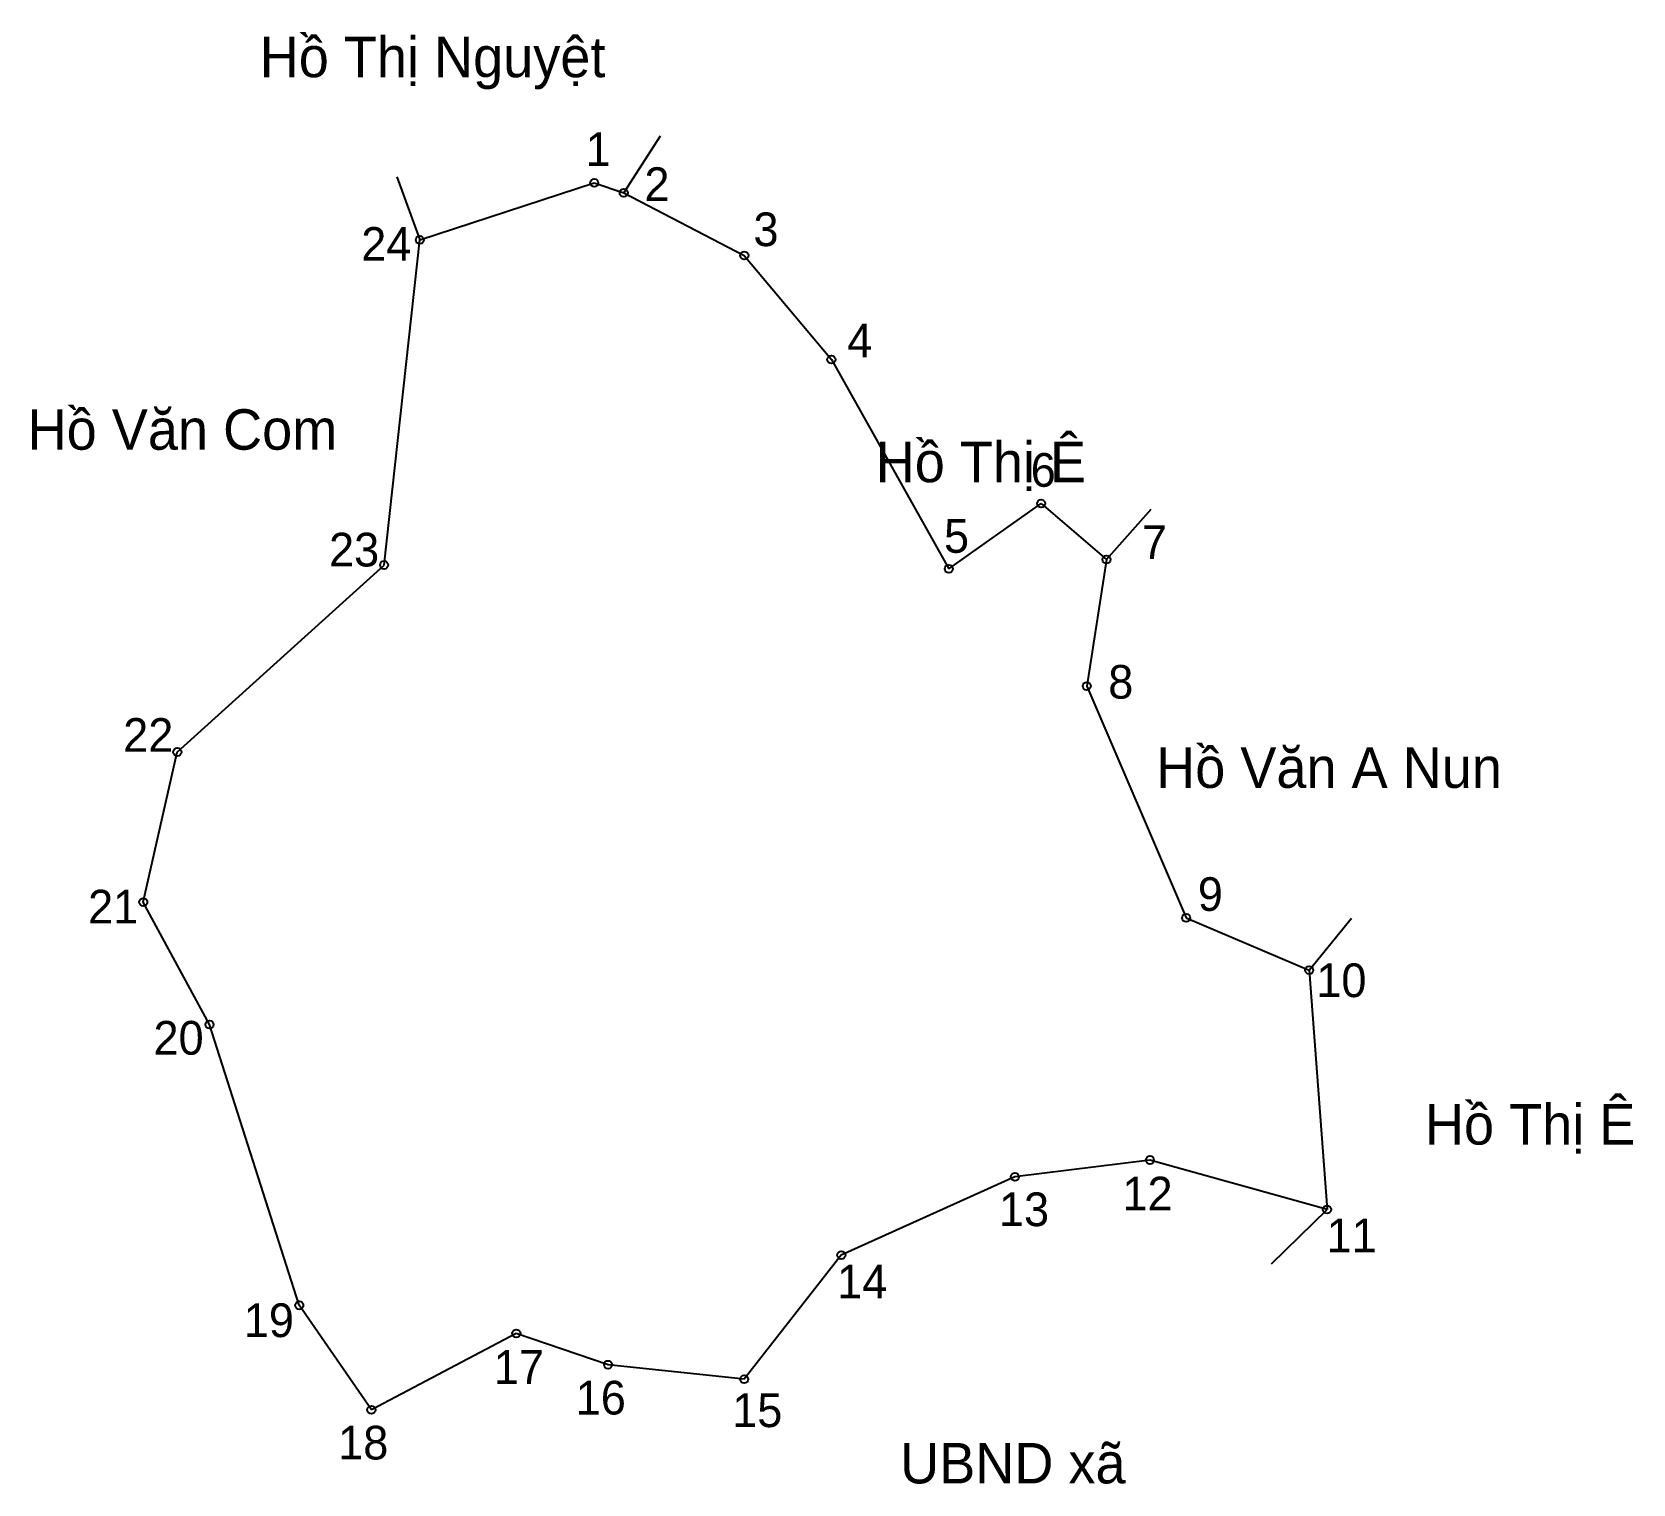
# Model space of a CAD drawing. Extents: x 547374 to 547550, y 1824582 to 1824741.
import ezdxf

# ---------------------------------------------------------------- set-up
doc = ezdxf.new("R2010")
doc.units = 0
for name, color, linetype in [('CanhThua', 7, 'Continuous'), ('MocDinhThua', 7, 'Continuous'), ('RauThua', 7, 'Continuous'), ('SoHieuDinhThua', 7, 'Continuous'), ('TenChuLanCan', 7, 'Continuous')]:
    doc.layers.add(name, color=color, linetype=linetype)

msp = doc.modelspace()

# ---------------------------------------------------------------- linework, layer by layer
at = {"layer": 'CanhThua'}
for p, q in [((547416.64, 1824718.03), (547435.76, 1824724.28)), ((547435.76, 1824724.28), (547438.99, 1824723.2)), ((547438.99, 1824723.2), (547452.21, 1824716.32)), ((547412.73, 1824682.39), (547416.64, 1824718.03)), ((547452.21, 1824716.32), (547461.75, 1824704.91)), ((547461.75, 1824704.91), (547474.62, 1824681.97)), ((547474.62, 1824681.97), (547484.74, 1824689.13)), ((547484.74, 1824689.13), (547491.91, 1824682.99)), ((547390.06, 1824661.89), (547412.73, 1824682.39)), ((547491.91, 1824682.99), (547489.75, 1824669.12)), ((547489.75, 1824669.12), (547500.64, 1824643.7)), ((547386.33, 1824645.44), (547390.06, 1824661.89)), ((547393.59, 1824632.01), (547386.33, 1824645.44)), ((547500.64, 1824643.7), (547514.13, 1824637.98)), ((547514.13, 1824637.98), (547516.08, 1824611.74)), ((547403.43, 1824601.23), (547393.59, 1824632.01)), ((547496.67, 1824617.16), (547481.87, 1824615.31)), ((547516.08, 1824611.74), (547496.67, 1824617.16)), ((547481.87, 1824615.31), (547462.84, 1824606.74)), ((547462.84, 1824606.74), (547452.2, 1824593.13)), ((547411.33, 1824589.77), (547403.43, 1824601.23)), ((547427.22, 1824598.15), (547411.33, 1824589.77)), ((547437.28, 1824594.72), (547427.22, 1824598.15)), ((547452.2, 1824593.13), (547437.28, 1824594.72))]:
    msp.add_line(p, q, dxfattribs=at)
at = {"layer": 'MocDinhThua'}
for centre in [(547435.76, 1824724.28), (547438.99, 1824723.2), (547416.64, 1824718.03), (547452.21, 1824716.32), (547461.75, 1824704.91), (547484.74, 1824689.13), (547491.91, 1824682.99), (547412.73, 1824682.39), (547474.62, 1824681.97), (547489.75, 1824669.12), (547390.06, 1824661.89), (547386.33, 1824645.44), (547500.64, 1824643.7), (547514.13, 1824637.98), (547393.59, 1824632.01), (547496.67, 1824617.16), (547481.87, 1824615.31), (547516.08, 1824611.74), (547462.84, 1824606.74), (547403.43, 1824601.23), (547427.22, 1824598.15), (547437.28, 1824594.72), (547452.2, 1824593.13), (547411.33, 1824589.77)]:
    msp.add_circle(centre, 0.443, dxfattribs=at)
at = {"layer": 'RauThua'}
for p, q in [((547438.99, 1824723.2), (547443.01, 1824729.43)), ((547414.11, 1824724.95), (547416.64, 1824718.03)), ((547491.91, 1824682.99), (547496.8, 1824688.51)), ((547514.13, 1824637.98), (547518.77, 1824643.69)), ((547510.01, 1824605.77), (547516.08, 1824611.74))]:
    msp.add_line(p, q, dxfattribs=at)

# ---------------------------------------------------------------- texts
at = {"layer": 'SoHieuDinhThua'}
for s, height, p in [('1', 3.69, (547434.81, 1824726.12)), ('2', 3.69, (547441.26, 1824722.3)), ('3', 3.69, (547453.21, 1824717.35)), ('24', 3.695, (547410.22, 1824715.74)), ('4', 3.69, (547463.48, 1824705.16)), ('6', 3.69, (547483.6, 1824690.97)), ('5', 3.69, (547474.1, 1824683.73)), ('7', 3.69, (547495.79, 1824683.06)), ('23', 3.695, (547406.69, 1824682.23)), ('8', 3.69, (547492.1, 1824667.74)), ('22', 3.695, (547384.13, 1824661.91)), ('9', 3.69, (547501.92, 1824644.47)), ('21', 3.695, (547380.28, 1824643.09)), ('10', 3.695, (547514.91, 1824635.02)), ('20', 3.695, (547387.45, 1824628.71)), ('12', 3.695, (547493.66, 1824611.63)), ('13', 3.695, (547480.12, 1824609.91)), ('11', 3.695, (547516.03, 1824607.04)), ('14', 3.695, (547462.38, 1824601.98)), ('19', 3.695, (547397.35, 1824597.75)), ('17', 3.695, (547424.75, 1824592.62)), ('16', 3.695, (547433.73, 1824589.26)), ('15', 3.695, (547450.88, 1824587.88)), ('18', 3.695, (547407.69, 1824584.33))]:
    msp.add_text(s, height=height, dxfattribs=at).set_placement(p)
at = {"layer": 'TenChuLanCan'}
for s, height, p in [('Hồ Thị Nguyệt', 4.4336, (547399.09, 1824735.87)), ('Hồ Văn Com', 4.434, (547373.65, 1824695.03)), ('Hồ Thị Ê', 4.434, (547466.61, 1824691.47)), ('Hồ Văn A Nun', 4.4336, (547497.35, 1824657.96)), ('Hồ Thị Ê', 4.434, (547526.81, 1824618.85)), ('UBND xã', 4.434, (547469.29, 1824581.71))]:
    msp.add_text(s, height=height, dxfattribs=at).set_placement(p)

doc.saveas('drawing.dxf')
